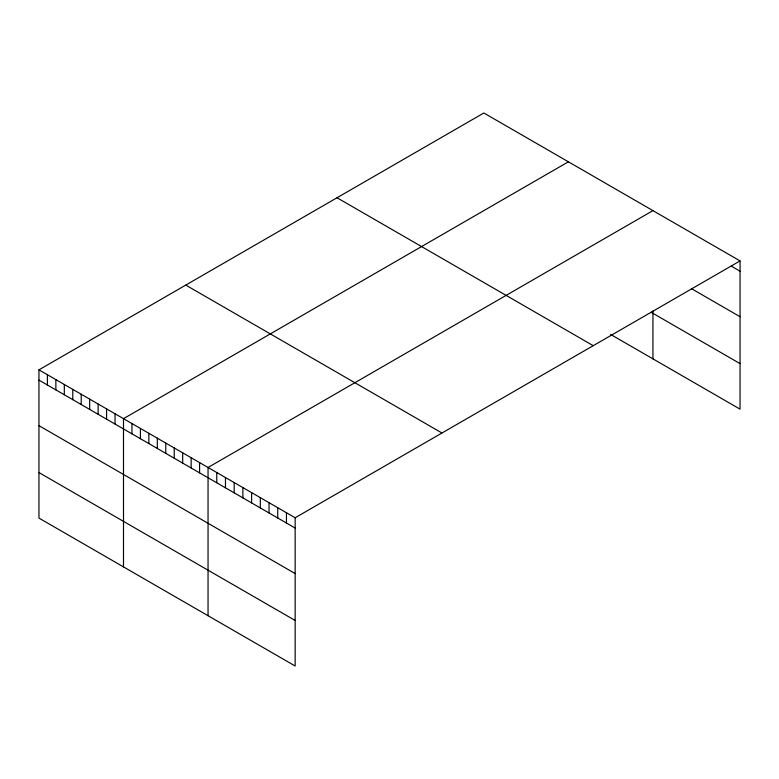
<?xml version="1.0" encoding="UTF-8"?>
<svg xmlns="http://www.w3.org/2000/svg" width="779" height="779" viewBox="0 0 779 779"><rect width="100%" height="100%" fill="white"/><g stroke="black" fill="none" stroke-linecap="round" stroke-linejoin="round"><path stroke-width="1.17" d="M38.95 369.85L295.153 517.772L295.153 666.006L38.95 518.084L38.95 369.85L483.847 112.994L740.05 260.916L740.05 409.15L610.668 334.454M568.388 161.808L123.501 418.664L123.501 566.898M652.938 210.622L208.051 467.478L208.051 615.712M295.153 517.772L740.05 260.916M731.335 266.155L740.05 271.189M691.655 288.775L740.05 316.712M651.059 312.243L740.05 363.618M337.025 197.759L593.238 345.681M185.762 285.085L441.975 433.007M38.95 380.123L295.153 528.045M38.95 425.655L295.153 573.568M38.95 472.561L295.153 620.474M652.938 310.987L652.938 358.856M286.448 512.738L286.448 523.011M277.733 507.713L277.733 517.986M269.028 502.679L269.028 512.952M260.313 497.654L260.313 507.927M251.598 492.62L251.598 502.893M242.892 487.596L242.892 497.869M234.177 482.561L234.177 492.834M225.472 477.537L225.472 487.81M216.757 472.512L216.757 482.776M199.59 462.599L199.59 472.872M191.137 457.711L191.137 467.984M182.685 452.833L182.685 463.106M174.223 447.954L174.223 458.227M165.771 443.076L165.771 453.349M157.319 438.188L157.319 448.461M148.867 433.309L148.867 443.582M140.405 428.431L140.405 438.704M131.953 423.542L131.953 433.815M115.039 413.785L115.039 424.058M106.587 408.907L106.587 419.17M98.135 404.019L98.135 414.292M89.682 399.14L89.682 409.413M81.22 394.262L81.22 404.535M72.768 389.373L72.768 399.646M64.316 384.495L64.316 394.768M55.864 379.616L55.864 389.889M47.402 374.728L47.402 385.001"/></g></svg>
